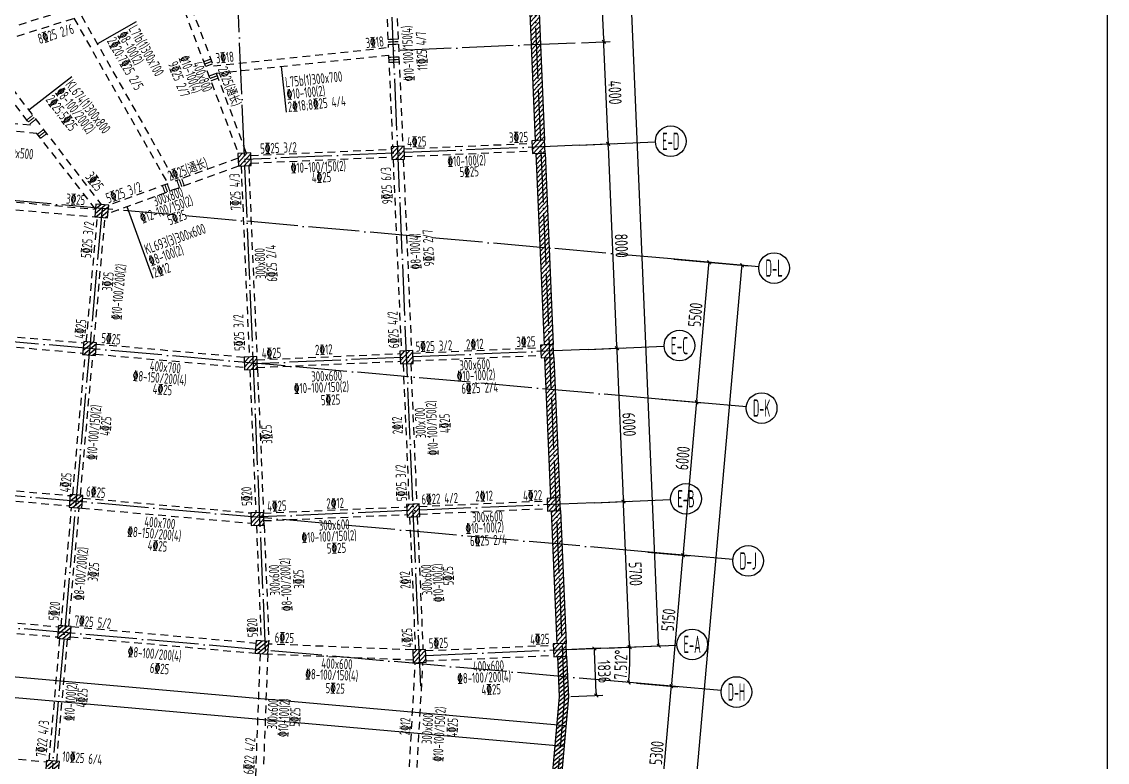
# Model space of a CAD drawing. Header units: millimetres. Extents: x 64473 to 386235, y 427387 to 703525.
# Drawn here: x 343792 to 386235, y 519427 to 548399 of the extents above; entities that cross this region are included whole.
import ezdxf
from ezdxf.enums import TextEntityAlignment as Align

# ---------------------------------------------------------------- set-up
doc = ezdxf.new("R2010")
doc.units = ezdxf.units.MM
doc.header["$LTSCALE"] = 100
doc.header["$PDMODE"] = 35
doc.header["$PDSIZE"] = 200
doc.linetypes.add('3', pattern=[5, 3, -2])
doc.linetypes.add('DOTE', pattern=[2.42, 2, -0.2, 0.02, -0.2])
for name, color, linetype in [('B-TEXT', 7, 'Continuous'), ('COLU', 7, 'Continuous'), ('h斜线-墙', 7, 'Continuous'), ('h斜线-柱', 7, 'Continuous'), ('L-AXIS', 3, 'Continuous'), ('L-dote', 253, 'DOTE'), ('L-箍筋', 1, 'Continuous'), ('WALL', 3, 'Continuous'), ('垂直标注', 31, 'Continuous'), ('垂直钢筋', 27, 'Continuous'), ('梁虚线', 4, '3'), ('水平标注', 2, 'Continuous'), ('水平钢筋', 30, 'Continuous')]:
    doc.layers.add(name, color=color, linetype=linetype)
doc.styles.add('_TCH_AXIS', font='tssdeng.shx', dxfattribs={"width": 0.7, "bigfont": 'tssdchn.shx'})
doc.styles.add('COMPLEX', font='tssdeng.shx', dxfattribs={"width": 0.7, "bigfont": 'tssdchn.shx'})
doc.styles.get("Standard").update_dxf_attribs({"font": 'tssdeng.shx', "width": 0.7, "bigfont": 'tssdchn.shx'})
doc.styles.add('TSSD_Dimension', font='Tssdeng.shx', dxfattribs={"width": 0.7, "bigfont": 'tssdchn.shx'})
doc.dimstyles.new('TSSD_100_100', dxfattribs={"dimtxt": 300, "dimasz": 100, "dimexe": 100, "dimexo": 250, "dimgap": 100, "dimtad": 1, "dimdec": 0, "dimzin": 0, "dimdsep": 46, "dimtxsty": 'TSSD_Dimension', "dimblk": 'ARCHTICK', "dimcen": 0, "dimdle": 100, "dimclrt": 7, "dimadec": 0, "dimazin": 0, "dimtfac": 1, "dimtdec": 0, "dimtix": 1, "dimtmove": 2, "dimatfit": 3, "dimldrblk": 'ARCHTICK', "dimfxl": 1, "dimtolj": 1, "dimtzin": 0, "dimarcsym": 0})
doc.dimstyles.new('TSSD_100_100$0', dxfattribs={"dimtxt": 300, "dimasz": 100, "dimexe": 250, "dimexo": 250, "dimgap": 100, "dimtad": 1, "dimdec": 0, "dimzin": 0, "dimdsep": 46, "dimtxsty": 'TSSD_Dimension', "dimblk": '_tsdbk', "dimblk1": '_tsdbk', "dimblk2": '_tsdbk', "dimsah": 1, "dimcen": 0, "dimclrt": 7, "dimadec": 0, "dimazin": 0, "dimtfac": 1, "dimtdec": 0, "dimtix": 1, "dimtmove": 2, "dimatfit": 3, "dimldrblk": '_tsdbk', "dimfxl": 1, "dimtolj": 1, "dimtzin": 0, "dimarcsym": 0})
pattern_1 = [(39.931646, (-467527.32, -323147.44), (-81.517904, 97.384965), [])]
pattern_2 = [(47.443985, (-467527.32, -323147.44), (-93.550296, 85.891456), [])]
pattern_3 = [(47.443985, (8572.51, -7581.39), (-93.550296, 85.891456), [])]

# ---------------------------------------------------------------- blocks, each defined once
blk = doc.blocks.new('_tsdbk')
blk.add_line((-1, 0), (0, 0))
at = {"const_width": 0.5}
blk.add_lwpolyline([(-0.7, -0.7), (0.7, 0.7)], dxfattribs=at)
blk = doc.blocks.new('*D387')
at = {"layer": 'Defpoints', "color": 0}
for p in [(362000, 627792), (364263, 627889), (366434, 523887)]:
    blk.add_point(p, dxfattribs=at)
at = {"layer": 'L-AXIS', "color": 0, "lineweight": -2}
for p, q in [((362249, 627803), (364513, 627899)), ((368694, 524083), (364267, 627789)), ((366684, 523897), (368948, 523994))]:
    blk.add_line(p, q, dxfattribs=at)
at = {"layer": 'L-AXIS', "color": 0, "lineweight": -2, "xscale": 100, "yscale": 100, "zscale": 100}
for p, rotation in [((364263, 627889), 92.44398534789069), ((368698, 523983), 272.4439853478907)]:
    blk.add_blockref('_tsdbk', p, dxfattribs=dict(at, rotation=rotation))
at = {"layer": 'L-AXIS', "color": 7, "insert": (366099, 576677), "char_height": 500, "attachment_point": 5, "rotation": 272.444, "style": 'TSSD_Dimension'}
blk.add_mtext('\\A1;104000', dxfattribs=at)
blk = doc.blocks.new('*D480')
at = {"layer": 'Defpoints', "color": 0}
for p in [(369044, 539130), (371956, 538872), (363903, 481158)]:
    blk.add_point(p, dxfattribs=at)
at = {"layer": 'L-AXIS', "color": 0, "lineweight": -2}
for p, q in [((369293, 539108), (372205, 538850)), ((366823, 480999), (371947, 538772)), ((364152, 481136), (367063, 480878))]:
    blk.add_line(p, q, dxfattribs=at)
at = {"layer": 'L-AXIS', "color": 0, "lineweight": -2, "xscale": 100, "yscale": 100, "zscale": 100}
for p, rotation in [((371956, 538872), 84.93164578942289), ((366814, 480900), 264.9316457894229)]:
    blk.add_blockref('_tsdbk', p, dxfattribs=dict(at, rotation=rotation))
at = {"layer": 'L-AXIS', "color": 7, "insert": (369036, 509917), "char_height": 500, "attachment_point": 5, "rotation": 84.9316, "style": 'TSSD_Dimension'}
blk.add_mtext('\\A1;58200', dxfattribs=at)
blk = doc.blocks.new('*D503')
at = {"layer": 'Defpoints', "color": 0}
for p in [(367573, 522545), (369196, 522401), (367105, 517266)]:
    blk.add_point(p, dxfattribs=at)
at = {"layer": 'L-AXIS', "color": 0, "lineweight": -2}
for p, q in [((367822, 522523), (369445, 522379)), ((368737, 517222), (369188, 522302)), ((367354, 517244), (368977, 517100))]:
    blk.add_line(p, q, dxfattribs=at)
at = {"layer": 'L-AXIS', "color": 0, "lineweight": -2, "xscale": 100, "yscale": 100, "zscale": 100}
for p, rotation in [((369196, 522401), 84.93164578942289), ((368728, 517122), 264.9316457894229)]:
    blk.add_blockref('_tsdbk', p, dxfattribs=dict(at, rotation=rotation))
at = {"layer": 'L-AXIS', "color": 7, "insert": (368614, 519793), "char_height": 500, "attachment_point": 5, "rotation": 84.9316, "style": 'TSSD_Dimension'}
blk.add_mtext('\\A1;5300', dxfattribs=at)
blk = doc.blocks.new('*D504')
at = {"layer": 'Defpoints', "color": 0}
for p in [(366434, 523887), (369407, 524014), (367557, 523011), (367573, 522545), (371139, 522229)]:
    blk.add_point(p, dxfattribs=at)
at = {"layer": 'L-AXIS', "color": 0, "lineweight": -2}
blk.add_line((367324, 522568), (367277, 522572), dxfattribs=at)
blk.add_arc((356993, 523484), 10574, 355.4735, 1.9021, dxfattribs=at)
at = {"layer": 'L-AXIS', "color": 0, "lineweight": -2, "xscale": 100, "yscale": 100, "zscale": 100}
for p, rotation in [((367558, 523935), 92.17305872994669), ((367526, 522550), 265.2025724012329)]:
    blk.add_blockref('_tsdbk', p, dxfattribs=dict(at, rotation=rotation))
at = {"layer": 'L-AXIS', "color": 7, "insert": (367215, 523250), "char_height": 500, "attachment_point": 5, "rotation": 88.6878, "style": 'TSSD_Dimension'}
blk.add_mtext('\\A1;7.512°', dxfattribs=at)
blk = doc.blocks.new('*D505')
at = {"layer": 'Defpoints', "color": 0}
for p in [(365935, 535576), (367063, 535624), (366191, 529582)]:
    blk.add_point(p, dxfattribs=at)
at = {"layer": 'L-AXIS', "color": 0, "lineweight": -2}
for p, q in [((366185, 535587), (367313, 535635)), ((367315, 529730), (367068, 535524)), ((366441, 529592), (367569, 529640))]:
    blk.add_line(p, q, dxfattribs=at)
at = {"layer": 'L-AXIS', "color": 0, "lineweight": -2, "xscale": 100, "yscale": 100, "zscale": 100}
for p, rotation in [((367063, 535624), 92.44398534789069), ((367319, 529630), 272.4439853478907)]:
    blk.add_blockref('_tsdbk', p, dxfattribs=dict(at, rotation=rotation))
at = {"layer": 'L-AXIS', "color": 7, "insert": (367541, 532642), "char_height": 500, "attachment_point": 5, "rotation": 272.444, "style": 'TSSD_Dimension'}
blk.add_mtext('\\A1;6000', dxfattribs=at)
blk = doc.blocks.new('*D506')
at = {"layer": 'Defpoints', "color": 0}
for p in [(366191, 529582), (367319, 529630), (366434, 523887)]:
    blk.add_point(p, dxfattribs=at)
at = {"layer": 'L-AXIS', "color": 0, "lineweight": -2}
for p, q in [((366441, 529592), (367569, 529640)), ((367558, 524035), (367324, 529530)), ((366684, 523897), (367812, 523946))]:
    blk.add_line(p, q, dxfattribs=at)
at = {"layer": 'L-AXIS', "color": 0, "lineweight": -2, "xscale": 100, "yscale": 100, "zscale": 100}
for p, rotation in [((367319, 529630), 92.44398534789069), ((367562, 523935), 272.4439853478907)]:
    blk.add_blockref('_tsdbk', p, dxfattribs=dict(at, rotation=rotation))
at = {"layer": 'L-AXIS', "color": 7, "insert": (367790, 526797), "char_height": 500, "attachment_point": 5, "rotation": 272.444, "style": 'TSSD_Dimension'}
blk.add_mtext('\\A1;5700', dxfattribs=at)
blk = doc.blocks.new('*D507')
at = {"layer": 'Defpoints', "color": 0}
for p in [(365253, 551562), (366381, 551610), (365424, 547565)]:
    blk.add_point(p, dxfattribs=at)
at = {"layer": 'L-AXIS', "color": 0, "lineweight": -2}
for p, q in [((365503, 551572), (366631, 551620)), ((366547, 547713), (366385, 551510)), ((365674, 547576), (366801, 547624))]:
    blk.add_line(p, q, dxfattribs=at)
at = {"layer": 'L-AXIS', "color": 0, "lineweight": -2, "xscale": 100, "yscale": 100, "zscale": 100}
for p, rotation in [((366381, 551610), 92.44398534789069), ((366552, 547613), 272.4439853478907)]:
    blk.add_blockref('_tsdbk', p, dxfattribs=dict(at, rotation=rotation))
at = {"layer": 'L-AXIS', "color": 7, "insert": (366816, 549626), "char_height": 500, "attachment_point": 5, "rotation": 272.444, "style": 'TSSD_Dimension'}
blk.add_mtext('\\A1;4000', dxfattribs=at)
blk = doc.blocks.new('*D508')
at = {"layer": 'Defpoints', "color": 0}
for p in [(364936, 523823), (366181, 523876), (365014, 521988)]:
    blk.add_point(p, dxfattribs=at)
at = {"layer": 'L-AXIS', "color": 0, "lineweight": -2}
for p, q in [((365186, 523833), (366430, 523887)), ((366255, 522141), (366185, 523776)), ((365264, 521999), (366509, 522052))]:
    blk.add_line(p, q, dxfattribs=at)
at = {"layer": 'L-AXIS', "color": 0, "lineweight": -2, "xscale": 100, "yscale": 100, "zscale": 100}
for p, rotation in [((366181, 523876), 92.44398534376896), ((366259, 522041), 272.443985343769)]:
    blk.add_blockref('_tsdbk', p, dxfattribs=dict(at, rotation=rotation))
at = {"layer": 'L-AXIS', "color": 7, "insert": (366569, 522973), "char_height": 500, "attachment_point": 5, "rotation": 272.444, "style": 'TSSD_Dimension'}
blk.add_mtext('\\A1;1836', dxfattribs=at)
blk = doc.blocks.new('*D509')
at = {"layer": 'Defpoints', "color": 0}
for p in [(365594, 543569), (366722, 543617), (365935, 535576)]:
    blk.add_point(p, dxfattribs=at)
at = {"layer": 'L-AXIS', "color": 0, "lineweight": -2}
for p, q in [((365844, 543579), (366972, 543628)), ((367059, 535724), (366727, 543517)), ((366185, 535587), (367313, 535635))]:
    blk.add_line(p, q, dxfattribs=at)
at = {"layer": 'L-AXIS', "color": 0, "lineweight": -2, "xscale": 100, "yscale": 100, "zscale": 100}
for p, rotation in [((366722, 543617), 92.44398534789069), ((367063, 535624), 272.4439853478907)]:
    blk.add_blockref('_tsdbk', p, dxfattribs=dict(at, rotation=rotation))
at = {"layer": 'L-AXIS', "color": 7, "insert": (367242, 539636), "char_height": 500, "attachment_point": 5, "rotation": 272.444, "style": 'TSSD_Dimension'}
blk.add_mtext('\\A1;8000', dxfattribs=at)
blk = doc.blocks.new('*D526')
at = {"layer": 'Defpoints', "color": 0}
for p in [(368558, 533652), (370181, 533508), (368028, 527675)]:
    blk.add_point(p, dxfattribs=at)
at = {"layer": 'L-AXIS', "color": 0, "lineweight": -2}
for p, q in [((368807, 533630), (370430, 533486)), ((369660, 527631), (370173, 533408)), ((368277, 527653), (369900, 527509))]:
    blk.add_line(p, q, dxfattribs=at)
at = {"layer": 'L-AXIS', "color": 0, "lineweight": -2, "xscale": 100, "yscale": 100, "zscale": 100}
for p, rotation in [((370181, 533508), 84.93164578942289), ((369651, 527531), 264.9316457894229)]:
    blk.add_blockref('_tsdbk', p, dxfattribs=dict(at, rotation=rotation))
at = {"layer": 'L-AXIS', "color": 7, "insert": (369635, 531325), "char_height": 500, "attachment_point": 5, "rotation": 84.9316, "style": 'TSSD_Dimension'}
blk.add_mtext('\\A1;6000', dxfattribs=at)
blk = doc.blocks.new('_AXISO')
blk.add_circle((0, 0), 0.5)
at = {"layer": 'B-TEXT', "style": 'COMPLEX', "width": 1.450893}
blk.add_attdef('A', text='', height=0.56, dxfattribs=at).set_placement((0.249375, -0.28), (0.749375, -0.28), align=Align.FIT)
blk = doc.blocks.new('*D527')
at = {"layer": 'Defpoints', "color": 0}
for p in [(368028, 527675), (369651, 527531), (367573, 522545)]:
    blk.add_point(p, dxfattribs=at)
at = {"layer": 'L-AXIS', "color": 0, "lineweight": -2}
for p, q in [((368277, 527653), (369900, 527509)), ((369205, 522501), (369643, 527432)), ((367822, 522523), (369445, 522379))]:
    blk.add_line(p, q, dxfattribs=at)
at = {"layer": 'L-AXIS', "color": 0, "lineweight": -2, "xscale": 100, "yscale": 100, "zscale": 100}
for p, rotation in [((369651, 527531), 84.93164578942289), ((369196, 522401), 264.9316457894229)]:
    blk.add_blockref('_tsdbk', p, dxfattribs=dict(at, rotation=rotation))
at = {"layer": 'L-AXIS', "color": 7, "insert": (369075, 524997), "char_height": 500, "attachment_point": 5, "rotation": 84.9316, "style": 'TSSD_Dimension'}
blk.add_mtext('\\A1;5150', dxfattribs=at)
blk = doc.blocks.new('*D528')
at = {"layer": 'Defpoints', "color": 0}
for p in [(369044, 539130), (370667, 538986), (368558, 533652)]:
    blk.add_point(p, dxfattribs=at)
at = {"layer": 'L-AXIS', "color": 0, "lineweight": -2}
for p, q in [((369293, 539108), (370916, 538964)), ((370190, 533607), (370658, 538887)), ((368807, 533630), (370430, 533486))]:
    blk.add_line(p, q, dxfattribs=at)
at = {"layer": 'L-AXIS', "color": 0, "lineweight": -2, "xscale": 100, "yscale": 100, "zscale": 100}
for p, rotation in [((370667, 538986), 84.93164578942289), ((370181, 533508), 264.9316457894229)]:
    blk.add_blockref('_tsdbk', p, dxfattribs=dict(at, rotation=rotation))
at = {"layer": 'L-AXIS', "color": 7, "insert": (370128, 536933), "char_height": 500, "attachment_point": 5, "rotation": 84.9316, "style": 'TSSD_Dimension'}
blk.add_mtext('\\A1;5500', dxfattribs=at)
blk = doc.blocks.new('*D703')
at = {"layer": 'Defpoints', "color": 0}
for p in [(365424, 547565), (366552, 547613), (365594, 543569)]:
    blk.add_point(p, dxfattribs=at)
at = {"layer": 'L-AXIS', "color": 0, "lineweight": -2}
for p, q in [((365674, 547576), (366801, 547624)), ((366718, 543717), (366556, 547513)), ((365844, 543579), (366972, 543628))]:
    blk.add_line(p, q, dxfattribs=at)
at = {"layer": 'L-AXIS', "color": 0, "lineweight": -2, "xscale": 100, "yscale": 100, "zscale": 100}
for p, rotation in [((366552, 547613), 92.44398534789013), ((366722, 543617), 272.4439853478901)]:
    blk.add_blockref('_tsdbk', p, dxfattribs=dict(at, rotation=rotation))
at = {"layer": 'L-AXIS', "color": 7, "insert": (366987, 545630), "char_height": 500, "attachment_point": 5, "rotation": 272.444, "style": 'TSSD_Dimension'}
blk.add_mtext('\\A1;4000', dxfattribs=at)
blk = doc.blocks.new('后浇带现场')
at = {"color": 6, "lineweight": 30}
for points in [[(821257, 720830), (821257, 688843), (805860, 662656), (825600, 651049), (814026, 631365), (812236, 611185), (845904, 608199)], [(822057, 720830), (822057, 688625), (806955, 662940), (826695, 651333), (814807, 631115), (813104, 611911), (845975, 608996)]]:
    blk.add_lwpolyline(points, dxfattribs=at)

msp = doc.modelspace()

# ---------------------------------------------------------------- hatches: boundary and pattern name
at = {"layer": 'h斜线-墙'}
h = msp.add_hatch(dxfattribs=at)
h.set_pattern_fill('ANSI31', color=256, scale=40, angle=2.44399, style=0)
h.set_pattern_definition(pattern_3)
h.paths.add_polyline_path([(363565.4, 551239.3), (363915.1, 551254.2), (364234.9, 543761), (363885.2, 543746.1)])
h = msp.add_hatch(dxfattribs=at)
h.set_pattern_fill('ANSI31', color=256, scale=40, angle=2.44399, style=0)
h.set_pattern_definition(pattern_3)
h.paths.add_polyline_path([(363906.5, 543246.5), (364256.2, 543261.5), (364576, 535768.3), (364226.4, 535753.4)])
h = msp.add_hatch(dxfattribs=at)
h.set_pattern_fill('ANSI31', color=256, scale=40, angle=2.44399, style=0)
h.set_pattern_definition(pattern_3)
h.paths.add_polyline_path([(364247.7, 535253.8), (364597.4, 535268.7), (364831.9, 529773.7), (364482.2, 529758.8)])
h = msp.add_hatch(dxfattribs=at)
h.set_pattern_fill('ANSI31', color=256, scale=40, angle=2.44399, style=0)
h.set_pattern_definition(pattern_3)
h.paths.add_polyline_path([(364503.5, 529259.3), (364853.2, 529274.2), (365075, 524078.9), (364725.3, 524064)])
h = msp.add_hatch(dxfattribs=at)
h.set_pattern_fill('ANSI31', color=256, scale=40, angle=-5.06835, style=0)
h.set_pattern_definition([(39.931646, (8572.51, -7581.39), (-81.517904, 97.384965), [])])
h.paths.add_polyline_path([(365096.3, 523579.4), (365164.3, 521984.6), (364786.4, 517722.8), (364437.7, 517753.7), (364813.7, 521992.7), (364746.6, 523564.5)])
at = {"layer": 'h斜线-柱'}
h = msp.add_hatch(dxfattribs=at)
h.set_pattern_fill('ANSI31', color=256, scale=40, angle=2.44399, style=0)
h.set_pattern_definition(pattern_2)
h.paths.add_polyline_path([(363756.7, 543240.1), (364256.2, 543261.5), (364234.9, 543761), (363735.4, 543739.7)])
h = msp.add_hatch(dxfattribs=at)
h.set_pattern_fill('ANSI31', color=256, scale=40, angle=2.44399, style=0)
h.set_pattern_definition(pattern_2)
h.paths.add_polyline_path([(358261.7, 543005.6), (358761.2, 543026.9), (358739.9, 543526.5), (358240.4, 543505.2)])
h = msp.add_hatch(dxfattribs=at)
h.set_pattern_fill('ANSI31', color=256, scale=40, angle=2.44399, style=0)
h.set_pattern_definition(pattern_2)
h.paths.add_polyline_path([(352267.1, 542749.8), (352766.7, 542771.1), (352745.4, 543270.6), (352245.8, 543249.3)])
h = msp.add_hatch(dxfattribs=at)
h.set_pattern_fill('ANSI31', color=256, scale=40, angle=-5.06835, style=0)
h.set_pattern_definition(pattern_1)
h.paths.add_polyline_path([(346651.1, 540765), (347149.1, 540720.8), (347193.3, 541218.9), (346695.3, 541263.1)])
h = msp.add_hatch(dxfattribs=at)
h.set_pattern_fill('ANSI31', color=256, scale=40, angle=-5.06835, style=0)
h.set_pattern_definition(pattern_1)
h.paths.add_polyline_path([(346174, 535386.1), (346672.1, 535342), (346716.3, 535840), (346218.2, 535884.2)])
h = msp.add_hatch(dxfattribs=at)
h.set_pattern_fill('ANSI31', color=256, scale=40, angle=2.44399, style=0)
h.set_pattern_definition(pattern_2)
h.paths.add_polyline_path([(364097.8, 535247.4), (364597.4, 535268.7), (364576, 535768.3), (364076.5, 535747)])
h = msp.add_hatch(dxfattribs=at)
h.set_pattern_fill('ANSI31', color=256, scale=40, angle=2.44399, style=0)
h.set_pattern_definition(pattern_2)
h.paths.add_polyline_path([(352507.2, 534780.7), (353006.7, 534802), (352985.4, 535301.5), (352485.9, 535280.2)])
h = msp.add_hatch(dxfattribs=at)
h.set_pattern_fill('ANSI31', color=256, scale=40, angle=2.44399, style=0)
h.set_pattern_definition(pattern_2)
h.paths.add_polyline_path([(358602.8, 535012.9), (359102.4, 535034.2), (359081, 535533.8), (358581.5, 535512.4)])
h = msp.add_hatch(dxfattribs=at)
h.set_pattern_fill('ANSI31', color=256, scale=40, angle=-5.06835, style=0)
h.set_pattern_definition(pattern_1)
h.paths.add_polyline_path([(345644, 529409.6), (346142, 529365.4), (346186.2, 529863.5), (345688.1, 529907.6)])
h = msp.add_hatch(dxfattribs=at)
h.set_pattern_fill('ANSI31', color=256, scale=40, angle=2.44399, style=0)
h.set_pattern_definition(pattern_2)
h.paths.add_polyline_path([(364353.7, 529252.9), (364853.2, 529274.2), (364831.9, 529773.7), (364332.3, 529752.4)])
h = msp.add_hatch(dxfattribs=at)
h.set_pattern_fill('ANSI31', color=256, scale=40, angle=2.44399, style=0)
h.set_pattern_definition(pattern_2)
h.paths.add_polyline_path([(358858.7, 529018.3), (359358.2, 529039.7), (359336.9, 529539.2), (358837.4, 529517.9)])
h = msp.add_hatch(dxfattribs=at)
h.set_pattern_fill('ANSI31', color=256, scale=40, angle=2.44399, style=0)
h.set_pattern_definition(pattern_2)
h.paths.add_polyline_path([(352767.4, 528684.3), (353266.9, 528705.6), (353245.6, 529205.1), (352746.1, 529183.8)])
h = msp.add_hatch(dxfattribs=at)
h.set_pattern_fill('ANSI31', color=256, scale=40, angle=-5.06835, style=0)
h.set_pattern_definition(pattern_1)
h.paths.add_polyline_path([(345189, 524279.7), (345687, 524235.6), (345731.2, 524733.6), (345233.2, 524777.8)])
h = msp.add_hatch(dxfattribs=at)
h.set_pattern_fill('ANSI31', color=256, scale=40, angle=-5.06835, style=0)
h.set_pattern_definition(pattern_1)
h.paths.add_polyline_path([(352914.1, 523695), (353412.1, 523650.8), (353456.3, 524148.8), (352958.3, 524193)])
h = msp.add_hatch(dxfattribs=at)
h.set_pattern_fill('ANSI31', color=256, scale=40, angle=2.44399, style=0)
h.set_pattern_definition(pattern_2)
h.paths.add_polyline_path([(359101.7, 523323.5), (359601.3, 523344.9), (359580, 523844.4), (359080.4, 523823.1)])
h = msp.add_hatch(dxfattribs=at)
h.set_pattern_fill('ANSI31', color=256, scale=40, angle=2.44399, style=0)
h.set_pattern_definition(pattern_2)
h.paths.add_polyline_path([(364596.7, 523558.1), (365096.3, 523579.4), (365075, 524078.9), (364575.4, 524057.6)])
h = msp.add_hatch(dxfattribs=at)
h.set_pattern_fill('ANSI31', color=256, scale=40, angle=-5.06835, style=0)
h.set_pattern_definition(pattern_1)
h.paths.add_polyline_path([(344720.8, 519000.4), (345218.8, 518956.3), (345263, 519454.3), (344764.9, 519498.5)])

# ---------------------------------------------------------------- linework, layer by layer
at = {"layer": 'COLU'}
for points in [[(363756.7, 543240.1), (364256.2, 543261.5), (364234.9, 543761), (363735.4, 543739.7)], [(358261.7, 543005.6), (358761.2, 543026.9), (358739.9, 543526.5), (358240.4, 543505.2)], [(352267.1, 542749.8), (352766.7, 542771.1), (352745.4, 543270.6), (352245.8, 543249.3)], [(346651.1, 540765), (347149.1, 540720.8), (347193.3, 541218.9), (346695.3, 541263.1)], [(346174, 535386.1), (346672.1, 535342), (346716.3, 535840), (346218.2, 535884.2)], [(364097.8, 535247.4), (364597.4, 535268.7), (364576, 535768.3), (364076.5, 535747)], [(352507.2, 534780.7), (353006.7, 534802), (352985.4, 535301.5), (352485.9, 535280.2)], [(358602.8, 535012.9), (359102.4, 535034.2), (359081, 535533.8), (358581.5, 535512.4)], [(345644, 529409.6), (346142, 529365.4), (346186.2, 529863.5), (345688.1, 529907.6)], [(364353.7, 529252.9), (364853.2, 529274.2), (364831.9, 529773.7), (364332.3, 529752.4)], [(358858.7, 529018.3), (359358.2, 529039.7), (359336.9, 529539.2), (358837.4, 529517.9)], [(352767.4, 528684.3), (353266.9, 528705.6), (353245.6, 529205.1), (352746.1, 529183.8)], [(345189, 524279.7), (345687, 524235.6), (345731.2, 524733.6), (345233.2, 524777.8)], [(352914.1, 523695), (353412.1, 523650.8), (353456.3, 524148.8), (352958.3, 524193)], [(359101.7, 523323.5), (359601.3, 523344.9), (359580, 523844.4), (359080.4, 523823.1)], [(364596.7, 523558.1), (365096.3, 523579.4), (365075, 524078.9), (364575.4, 524057.6)], [(344720.8, 519000.4), (345218.8, 518956.3), (345263, 519454.3), (344764.9, 519498.5)]]:
    msp.add_lwpolyline(points, close=True, dxfattribs=at)
at = {"layer": 'L-AXIS'}
for p, q in [((365594.3, 543568.8), (368567, 543695.7)), ((372609.6, 538814.1), (369044.2, 539130.3)), ((365935.5, 535576.1), (368908.2, 535703)), ((372123.7, 533335.6), (368558.3, 533651.8)), ((366191.3, 529581.5), (369164, 529708.4)), ((371593.7, 527359.1), (368028.3, 527675.3)), ((366434.4, 523886.7), (369407.1, 524013.6)), ((371138.7, 522229.2), (367573.3, 522545.4))]:
    msp.add_line(p, q, dxfattribs=at)
msp.add_lwpolyline([(156734.8, 703525.4), (386234.8, 703525.4), (386234.8, 467498.7), (156734.8, 467498.7)], close=True, dxfattribs=at)
at = {"layer": 'L-dote', "ltscale": 10}
for p, q in [((365014.1, 521988.1), (360190.8, 634994.7)), ((353325.8, 523809), (348744, 631156.5)), ((359391.3, 522402.2), (354785.6, 630310.2)), ((365423.8, 547565.2), (358330.2, 547262.4)), ((369044.2, 539130.3), (289446.5, 546189.9)), ((365594.3, 543568.8), (352506.2, 543010.2)), ((346931, 541091.6), (341495.1, 479800.7)), ((368558.3, 533651.8), (297985.4, 539911)), ((365935.5, 535576.1), (352847.4, 535017.5)), ((368028.3, 527675.3), (297455.3, 533934.5)), ((367573.3, 522545.4), (289828.5, 529440.7)), ((366191.3, 529581.5), (353103.2, 529022.9)), ((366434.4, 523886.7), (359340.8, 523584)), ((365014.1, 521988.1), (361118.1, 478060.3))]:
    msp.add_line(p, q, dxfattribs=at)
at = {"layer": 'L-箍筋', "const_width": 44.9}
for points in [[(358510.8, 547720.5), (358111.2, 547703.5)], [(358515.1, 547620.6), (358115.5, 547603.6)], [(358519.4, 547520.7), (358119.7, 547503.6)], [(351184, 546938.2), (350903.3, 546832.3)], [(351219.3, 546844.7), (350938.7, 546738.7)], [(351254.7, 546751.1), (350974, 546645.2)], [(358540.7, 547021.2), (358141.1, 547004.1)], [(358545, 546921.2), (358145.3, 546904.2)], [(358549.2, 546821.3), (358149.6, 546804.3)], [(351395.9, 546376.9), (351115.2, 546270.9)], [(351431.2, 546283.3), (351150.5, 546177.4)], [(351466.5, 546189.7), (351185.8, 546083.8)], [(344221.3, 544735.8), (343983.8, 544552.5)], [(344282.4, 544656.7), (344044.9, 544473.3)], [(344343.5, 544577.5), (344106, 544394.2)], [(344649.1, 544181.7), (344411.6, 543998.4)], [(344710.2, 544102.6), (344472.7, 543919.2)], [(344771.3, 544023.4), (344533.8, 543840.1)], [(349294.4, 541985.6), (349396.4, 541703.4)], [(349388.5, 542019.6), (349490.5, 541737.4)], [(349482.5, 542053.6), (349584.5, 541771.4)], [(349858.3, 542190.6), (349960.3, 541908.5)], [(349952.4, 542224.6), (350054.3, 541942.5)], [(350046.4, 542258.6), (350148.4, 541976.5)]]:
    msp.add_lwpolyline(points, dxfattribs=at)
at = {"layer": 'WALL'}
for points in [[(363565.4, 551239.3), (363915.1, 551254.2), (364234.9, 543761), (363885.2, 543746.1)], [(363906.5, 543246.5), (364256.2, 543261.5), (364576, 535768.3), (364226.4, 535753.4)], [(364247.7, 535253.8), (364597.4, 535268.7), (364831.9, 529773.7), (364482.2, 529758.8)], [(364503.5, 529259.3), (364853.2, 529274.2), (365075, 524078.9), (364725.3, 524064)], [(365096.3, 523579.4), (365164.3, 521984.6), (364786.4, 517722.8), (364437.7, 517753.7), (364813.7, 521992.7), (364746.6, 523564.5)]]:
    msp.add_lwpolyline(points, close=True, dxfattribs=at)
at = {"layer": '垂直标注'}
for p, q in [((348263.5, 548389), (346748.9, 547529.3)), ((345745.9, 546238.2), (344066.4, 544941.6))]:
    msp.add_line(p, q, dxfattribs=at)
at = {"layer": '梁虚线'}
for p, q in [((357970.4, 551002), (358124.5, 547391.6)), ((358370.2, 551016), (358690, 543522.8)), ((342258.8, 547829.2), (349374.5, 550066.8)), ((349798.2, 549760.3), (352254.8, 543251.6)), ((350075, 549876.6), (351284.5, 546671.9)), ((342188.1, 547387.6), (345833.6, 548534)), ((345833.6, 548534), (349506.9, 542062.5)), ((346126.3, 548626), (349792.7, 542166.7)), ((342015.7, 547119.8), (344139.5, 544350.9)), ((342188.1, 547387.6), (346899.6, 541244.9)), ((351284.5, 546671.9), (358124.5, 547391.6)), ((351394.1, 546381.8), (358137.3, 547091.3)), ((358137.3, 547091.3), (358290.3, 543508.8)), ((351394.1, 546381.8), (352571.3, 543262.6)), ((344139.5, 544350.9), (340575.3, 544667)), ((344389.1, 544027.6), (340424.3, 544379.2)), ((346677.4, 541063.9), (344389.1, 544027.6)), ((352750.8, 543170.8), (358245.8, 543405.3)), ((358745.3, 543426.6), (363740.8, 543639.8)), ((358755.8, 543126.8), (363751.2, 543340)), ((352253.7, 543064.2), (349792.7, 542166.7)), ((352761.3, 542870.9), (358256.2, 543105.5)), ((358311.6, 543009.3), (358631.4, 535516.1)), ((358711.3, 543023.2), (359031.1, 535530.1)), ((352267.1, 542749.8), (347164, 540888.7)), ((352367, 542755.2), (352685.6, 535289.9)), ((352666.8, 542765.6), (352985.5, 535300.4)), ((349506.9, 542062.5), (347193.4, 541218.7)), ((339107, 541735.3), (346677.4, 541063.9)), ((339080.8, 541436.4), (346651.1, 540765)), ((346317.8, 535875.2), (346750.7, 540756)), ((346616.7, 535849), (347049.5, 540729.9)), ((338643.3, 536505.8), (346213.5, 535834.4)), ((338608.4, 536107.3), (346178.7, 535435.9)), ((346711.6, 535790.2), (352487.9, 535277.9)), ((359086.5, 535433.9), (364081.9, 535647.1)), ((345787.7, 529898.6), (346273.6, 535377.1)), ((346086.6, 529872.5), (346572.5, 535351)), ((346676.7, 535391.7), (352501.9, 534875.1)), ((352990.9, 535173.7), (358586.9, 535412.6)), ((359096.9, 535134.1), (364092.4, 535347.3)), ((352707, 534789.3), (352945.9, 529192.3)), ((353003.6, 534874), (358597.4, 535112.7)), ((353006.7, 534802.1), (353245.6, 529205.1)), ((358702.7, 535018.3), (358937.2, 529523.3)), ((359002.5, 535028.8), (359237, 529533.8)), ((338078.3, 530130.8), (345648.6, 529459.4)), ((338113.2, 530529.3), (345683.5, 529857.9)), ((346177.1, 529766.1), (352746.1, 529183.5)), ((345332.8, 524768.8), (345743.6, 529400.6)), ((345631.6, 524742.6), (346042.4, 529374.4)), ((346142.2, 529367.6), (352756.5, 528781)), ((353246.7, 529179.2), (358842.8, 529418)), ((359342.3, 529439.4), (364337.8, 529652.6)), ((359352.8, 529139.5), (364348.2, 529352.7)), ((353259.5, 528879.5), (358853.2, 529118.2)), ((358958.6, 529023.8), (359179.8, 523840.2)), ((359258.4, 529034.2), (359480.1, 523839)), ((352967.2, 528692.8), (353154.9, 524175.6)), ((353266.9, 528705.6), (353456.3, 524148.8)), ((337658.2, 525399.4), (345228.5, 524728)), ((337623.4, 525000.9), (345193.7, 524329.5)), ((345730.9, 524733.6), (352949.1, 524093.4)), ((344864.5, 519489.5), (345288.6, 524270.7)), ((345163.4, 519463.3), (345587.5, 524244.6)), ((345696.1, 524335.1), (352914.3, 523695)), ((359080.4, 523823.1), (353447.5, 524049.6)), ((359583.6, 523794.5), (364579.1, 524007.7)), ((353112.9, 523677.3), (352923.1, 518774.9)), ((353412.1, 523650.8), (353222.3, 518748.4)), ((359097.5, 523422.1), (353412.1, 523650.8)), ((358900.8, 518244.6), (359176.7, 523328.1)), ((359199.8, 518218.4), (359477.8, 523338.6)), ((359597.6, 523394.7), (364593, 523608)), ((337190, 520120.1), (344760.3, 519448.7))]:
    msp.add_line(p, q, dxfattribs=at)
at = {"layer": '水平标注'}
for p, q in [((354138.1, 544858.8), (353949.6, 546650.7)), ((348928.8, 538352.6), (347913.4, 541162))]:
    msp.add_line(p, q, dxfattribs=at)

# ---------------------------------------------------------------- block references
at = {"color": 3, "lineweight": 30}
msp.add_blockref('后浇带现场', (-480910.3, -88135.4), dxfattribs=at)
at = {"layer": 'L-AXIS'}
ref = msp.add_blockref('_AXISO', (369166.5, 543721.3), dxfattribs=dict(at, xscale=1199.999999999997, yscale=1200, zscale=1200, rotation=359.999645787379))
ref.add_attrib('A', 'E-D', dxfattribs={"color": 7, "height": 678.82, "rotation": 359.99965, "style": '_TCH_AXIS', "width": 0.328125}).set_placement((368827.1, 543381.9), (369505.9, 543381.9), align=Align.FIT)
ref = msp.add_blockref('_AXISO', (373207.3, 538761.1), dxfattribs=dict(at, xscale=1199.999999999997, yscale=1200, zscale=1200, rotation=359.999645787379))
ref.add_attrib('A', 'D-L', dxfattribs={"color": 7, "height": 678.82, "rotation": 359.99965, "style": '_TCH_AXIS', "width": 0.333333}).set_placement((372867.9, 538421.7), (373546.7, 538421.7), align=Align.FIT)
ref = msp.add_blockref('_AXISO', (369507.6, 535728.6), dxfattribs=dict(at, xscale=1199.999999999997, yscale=1200, zscale=1200, rotation=359.999645787379))
ref.add_attrib('A', 'E-C', dxfattribs={"color": 7, "height": 678.82, "rotation": 359.99965, "style": '_TCH_AXIS', "width": 0.33871}).set_placement((369168.2, 535389.1), (369847, 535389.1), align=Align.FIT)
ref = msp.add_blockref('_AXISO', (372721.4, 533282.6), dxfattribs=dict(at, xscale=1199.999999999997, yscale=1200, zscale=1200, rotation=359.999645787379))
ref.add_attrib('A', 'D-K', dxfattribs={"color": 7, "height": 678.82, "rotation": 359.99965, "style": '_TCH_AXIS', "width": 0.313433}).set_placement((372382, 532943.2), (373060.8, 532943.2), align=Align.FIT)
ref = msp.add_blockref('_AXISO', (369763.5, 529734), dxfattribs=dict(at, xscale=1199.999999999997, yscale=1200, zscale=1200, rotation=359.999645787379))
ref.add_attrib('A', 'E-B', dxfattribs={"color": 7, "height": 678.82, "rotation": 359.99965, "style": '_TCH_AXIS', "width": 0.328125}).set_placement((369424.1, 529394.6), (370102.9, 529394.6), align=Align.FIT)
ref = msp.add_blockref('_AXISO', (372191.3, 527306.1), dxfattribs=dict(at, xscale=1199.999999999997, yscale=1200, zscale=1200, rotation=359.999645787379))
ref.add_attrib('A', 'D-J', dxfattribs={"color": 7, "height": 678.82, "rotation": 359.99965, "style": '_TCH_AXIS', "width": 0.355932}).set_placement((371851.9, 526966.7), (372530.7, 526966.6), align=Align.FIT)
ref = msp.add_blockref('_AXISO', (370006.6, 524039.2), dxfattribs=dict(at, xscale=1199.999999999997, yscale=1200, zscale=1200, rotation=359.999645787379))
ref.add_attrib('A', 'E-A', dxfattribs={"color": 7, "height": 678.82, "rotation": 359.99965, "style": '_TCH_AXIS', "width": 0.323077}).set_placement((369667.1, 523699.8), (370346, 523699.8), align=Align.FIT)
ref = msp.add_blockref('_AXISO', (371736.4, 522176.2), dxfattribs=dict(at, xscale=1199.999999999997, yscale=1200, zscale=1200, rotation=359.999645787379))
ref.add_attrib('A', 'D-H', dxfattribs={"color": 7, "height": 678.82, "rotation": 359.99965, "style": '_TCH_AXIS', "width": 0.308824}).set_placement((371397, 521836.8), (372075.8, 521836.8), align=Align.FIT)

# ---------------------------------------------------------------- texts
at = {"layer": '垂直标注', "width": 0.65}
for s, height, rotation, p in [('%%1328-100(2)', 402, 299.57949, (347532.2, 547881.2)), ('L71b(1)300x700', 403, 299.57949, (347952.8, 548119.9)), ('2%%13320;7%%13325 2/5', 401, 299.57949, (347111.6, 547642.5)), ('KL674(1)300x800', 403, 307.66923, (345476.2, 545928.2)), ('2%%13225;5%%13325', 401, 307.66923, (344710.6, 545337.1)), ('%%1328-100/200(2)', 402, 307.66923, (345093.4, 545632.6))]:
    msp.add_text(s, height=height, rotation=rotation, dxfattribs=at).set_placement(p)
at = {"layer": '垂直钢筋', "color": 1, "width": 0.65}
for s, rotation, p in [('%%13210-100/150(4)', 92.44391, (359139.1, 546076.3)), ('11%%13325 4/7', 92.44391, (359662.3, 546503.4)), ('9%%13325 2/7', 290.67798, (349501.6, 546753)), ('%%13210-100(4)', 290.67798, (349932.8, 546985.9)), ('400x800', 290.67798, (350454, 546755)), ('9%%13325 6/3', 92.44392, (358285.8, 541275)), ('%%1328-100(4)', 92.44391, (359405.9, 538717.9)), ('9%%13325 2/7', 92.44391, (359919.5, 538843.1)), ('6%%13325 4/2', 92.44392, (358546, 535635.8)), ('%%13210-100/150(2)', 92.44381, (360078.3, 531434.3)), ('5%%13325 3/2', 92.44392, (358856.1, 529654.1)), ('%%13210-100(2)', 92.44381, (360293.2, 525703.4))]:
    msp.add_text(s, height=400, rotation=rotation, dxfattribs=at).set_placement(p)
at = {"layer": '垂直钢筋', "color": 0, "width": 0.65}
for s, rotation, p in [('2%%13325(通长)', 290.67798, (351449, 546548.5)), ('3%%13325', 307.66893, (346252.6, 542322.7)), ('7%%13325 4/3', 92.44402, (352369.7, 541032)), ('5%%13325 3/2', 84.9314, (346501.2, 539139.6)), ('300x800', 92.44402, (353342.7, 538340.7)), ('6%%13325 2/4', 92.44402, (353787.6, 538235.5)), ('3%%13325', 84.9314, (347326.9, 537847.2)), ('%%13210-100/200(2)', 84.9314, (347678.2, 536718.6)), ('5%%13325 3/2', 92.44402, (352514.5, 535530.4)), ('4%%13325', 84.9314, (346255.4, 535989.9)), ('%%13210-100/150(2)', 84.93156, (346716, 531242.3)), ('300x700', 92.44392, (359603.5, 532107.8)), ('4%%13325', 84.93156, (347241.4, 532185.3)), ('2%%13212', 92.44381, (358689.8, 532274.9)), ('4%%13325', 92.44392, (360552.9, 532313.8)), ('3%%13325', 92.44416, (353591.7, 531894.2)), ('4%%13325', 84.93156, (345680.5, 529979.6)), ('5%%13320', 92.44378, (352801.2, 529469.4)), ('%%1328-100/200(2)', 84.93149, (346208.1, 525750.7)), ('3%%13325', 84.93141, (346763, 526486.9)), ('%%1328-100/200(2)', 92.44416, (354365.9, 525346.3)), ('300x600', 92.44381, (359851.2, 525973.2)), ('300x600', 92.44416, (353899.2, 525962)), ('3%%13325', 92.44416, (354835.3, 526230.9)), ('2%%13212', 92.44381, (358994.5, 526225.7)), ('5%%13325', 92.44381, (360684.8, 526349.9)), ('5%%13320', 84.93149, (345234.3, 524958.2)), ('5%%13320', 92.44416, (353025.3, 524332.1)), ('4%%13325', 92.44381, (359079.9, 523927.6)), ('%%13210-100(2)', 84.93141, (345827.7, 521031.2)), ('4%%13325', 84.93141, (346316, 521555.8)), ('300x600', 87.13012, (353774.5, 520709.5)), ('%%13210-100(2)', 87.13012, (354199.9, 520408.2)), ('5%%13325', 87.13012, (354657.3, 520811.4)), ('300x600', 86.89316, (359820.4, 520129.9)), ('%%13210-100/150(2)', 86.89316, (360254.7, 519439.8)), ('7%%13322 4/3', 84.93141, (344741.9, 519621)), ('2%%13212', 86.89316, (358956.1, 520481)), ('4%%13325', 86.89316, (360810.3, 520392.3)), ('6%%13322 4/2', 87.13012, (352858.7, 518950.1))]:
    msp.add_text(s, height=400, rotation=rotation, dxfattribs=at).set_placement(p)
at = {"layer": '水平标注', "width": 0.65}
for s, height, rotation, p in [('L75b(1)300x700', 403, 6.00648, (354117.1, 545829.1)), ('%%13210-100(2)', 402, 6.00648, (354167.7, 545348.2)), ('2%%13218;8%%13325 4/4', 401, 6.00648, (354218.3, 544867.2)), ('L66b(1)300x500', 403, 354.93155, (341990.6, 543207.8)), ('KL693(3)300x600', 403, 19.87145, (348675.8, 539289.6)), ('%%1328-100(2)', 402, 19.87145, (348840.2, 538834.8)), ('2%%13212', 401, 19.87145, (349004.6, 538380))]:
    msp.add_text(s, height=height, rotation=rotation, dxfattribs=at).set_placement(p)
at = {"layer": '水平钢筋', "color": 0, "width": 0.65}
for s, rotation, p in [('8%%13325 2/6', 17.45623, (344494.1, 547518)), ('3%%13318', 6.00648, (357261.5, 547362.2)), ('3%%13318', 6.00648, (351401.2, 546766.5)), ('5%%13325 3/2', 2.44393, (353122.6, 543233.2)), ('2%%13325(通长)', 19.87143, (349591.8, 542164.8)), ('5%%13325 3/2', 19.87122, (347175.5, 541287.2)), ('3%%13325', 354.93169, (345512.3, 541282.3)), ('%%13212-100/150(2)', 19.87143, (348503, 540509.4)), ('300x800', 19.87143, (349011.4, 541161)), ('5%%13325', 19.87143, (349579.6, 540430.6)), ('5%%13325', 354.93172, (346890.9, 535829.3)), ('4%%13325', 2.17745, (353184.3, 535223.3)), ('2%%13212', 2.44393, (355269.7, 535358.1)), ('5%%13325 3/2', 2.44393, (359200.6, 535484.2)), ('2%%13212', 2.44393, (361174.5, 535573.7)), ('400x700', 354.93172, (348787.9, 534741.6)), ('300x600', 2.44393, (360911.5, 534752.6)), ('%%1328-150/200(4)', 354.93172, (348116.4, 534359.5)), ('%%13210-100/150(2)', 2.17745, (354438.4, 533851)), ('300x600', 2.17745, (355120.8, 534317.3)), ('4%%13325', 354.93171, (348900.7, 533843.8)), ('5%%13325', 2.44393, (355500, 533392.1)), ('6%%13325', 354.93171, (346298.1, 529827.9)), ('2%%13212', 2.44393, (355713.6, 529350.7)), ('6%%13322 4/2', 2.44393, (359427.3, 529512.4)), ('2%%13212', 2.44393, (361538.4, 529632.4)), ('4%%13325', 2.67356, (353399.2, 529238.9)), ('400x700', 354.93171, (348573.9, 528648.6)), ('300x600', 2.67356, (355418.3, 528486.9)), ('300x600', 2.44393, (361406.8, 528806)), ('%%1328-150/200(4)', 354.93171, (347902.5, 528266.5)), ('%%13210-100/150(2)', 2.67356, (354739.9, 528014.7)), ('4%%13325', 354.93171, (348706.6, 527727)), ('5%%13325', 2.44393, (355728.9, 527591.4)), ('7%%13325 5/2', 354.93162, (345842.3, 524779.2)), ('6%%13325', 357.857, (353678.8, 524112.2)), ('5%%13325', 2.444, (359716.7, 523877.1)), ('4%%13325', 2.444, (363680, 524027.7)), ('%%1328-100/200(4)', 354.93162, (347921.1, 523561.1)), ('400x600', 357.857, (355501.5, 523101.7)), ('400x600', 2.444, (361443, 522969.7)), ('6%%13325', 354.93162, (348788.6, 522928.9)), ('%%1328-100/150(4)', 357.857, (354872, 522684.9)), ('%%1328-100/200(4)', 2.444, (360827.3, 522503)), ('5%%13325', 357.857, (355665.3, 522132.8)), ('4%%13325', 2.444, (361777.6, 522059.1)), ('10%%13325 6/4', 354.93173, (345361.2, 519461.9))]:
    msp.add_text(s, height=400, rotation=rotation, dxfattribs=at).set_placement(p)
at = {"layer": '水平钢筋', "color": 1, "width": 0.65}
for s, p in [('4%%13325', (358866.1, 543488.6)), ('3%%13325', (362850.2, 543663)), ('%%13210-100/150(2)', (354317.6, 542473)), ('%%13210-100(2)', (360443.3, 542727.4)), ('4%%13325', (355141.5, 542094.7)), ('5%%13325', (360919.2, 542317.7)), ('3%%13225', (363142.6, 535668)), ('%%13210-100(2)', (360808.7, 534334.6)), ('6%%13325 2/4', (360988.5, 533843.1)), ('4%%13322', (363401.6, 529651.6)), ('%%13210-100(2)', (361148, 528373.7)), ('6%%13325 2/4', (361327.8, 527882.2))]:
    msp.add_text(s, height=400, rotation=2.44393, dxfattribs=at).set_placement(p)

# ---------------------------------------------------------------- dimensions: what is measured, and where the dimension line sits
at = {"layer": 'L-AXIS'}
for base, p1, p2, angle, picture, middle in [((364263.1, 627888.7), (366434.4, 523886.7), (361999.6, 627792.1), 92.44399, '*D387', (366098.6, 576676.7)), ((370667.3, 538986.4), (368558.3, 533651.8), (369044.2, 539130.3), 84.93165, '*D528', (370128.5, 536933.4)), ((370181.4, 533507.9), (368028.3, 527675.3), (368558.3, 533651.8), 84.93165, '*D526', (369635.3, 531325.1))]:
    dim = msp.add_linear_dim(base=base, p1=p1, p2=p2, angle=angle, dimstyle='TSSD_100_100$0', override={"dimtxt": 500}, dxfattribs=at)
    dim.commit()
    dim.dimension.update_dxf_attribs({"geometry": picture, "text_midpoint": middle, "dimtype": 160})
for base, p1, p2, angle, picture, middle in [((366381.1, 551609.7), (365423.8, 547565.2), (365253.2, 551561.5), 92.44399, '*D507', (366816.1, 549626.4)), ((366551.7, 547613.3), (365594.3, 543568.8), (365423.8, 547565.2), 92.44399, '*D703', (366986.6, 545630.1)), ((366722.2, 543617), (365935.5, 535576.1), (365594.3, 543568.8), 92.44399, '*D509', (367242.5, 539635.5)), ((371955.9, 538872.1), (363902.6, 481157.9), (369044.2, 539130.3), 84.93165, '*D480', (369036.5, 509916.8)), ((367063.4, 535624.2), (366191.3, 529581.5), (365935.5, 535576.1), 92.44399, '*D505', (367541, 532641.9)), ((367319.2, 529629.7), (366434.4, 523886.7), (366191.3, 529581.5), 92.44399, '*D506', (367790.5, 526797.2)), ((369651.4, 527531.3), (367573.3, 522545.4), (368028.3, 527675.3), 84.93165, '*D527', (369075.2, 524997.3)), ((369196.4, 522401.5), (367105.1, 517266.1), (367573.3, 522545.4), 84.93165, '*D503', (368613.6, 519792.8))]:
    dim = msp.add_linear_dim(base=base, p1=p1, p2=p2, angle=angle, dimstyle='TSSD_100_100$0', override={"dimtxt": 500}, dxfattribs=at)
    dim.commit()
    dim.dimension.update_dxf_attribs({"geometry": picture, "text_midpoint": middle})
dim = msp.add_angular_dim_2l(base=(367556.8, 523010.7), line1=((366434.4, 523886.7), (369407.1, 524013.6)), line2=((371138.7, 522229.2), (367573.3, 522545.4)), dimstyle='TSSD_100_100', override={"dimtxt": 500, "dimexe": 250, "dimblk": '_tsdbk', "dimblk1": '_tsdbk', "dimblk2": '_tsdbk', "dimsah": 1, "dimdle": 0, "dimadec": 3, "dimldrblk": '_tsdbk'}, dxfattribs=at)
dim.commit()
dim.dimension.update_dxf_attribs({"geometry": '*D504', "text_midpoint": (367214.7, 523249.6)})
dim = msp.add_aligned_dim(p1=(365014.1, 521988.1), p2=(364935.8, 523822.8), distance=-1245.9, dimstyle='TSSD_100_100$0', override={"dimtxt": 500}, dxfattribs=at)
dim.commit()
dim.dimension.update_dxf_attribs({"geometry": '*D508', "text_midpoint": (366569.4, 522973.5)})

doc.saveas('drawing.dxf')
